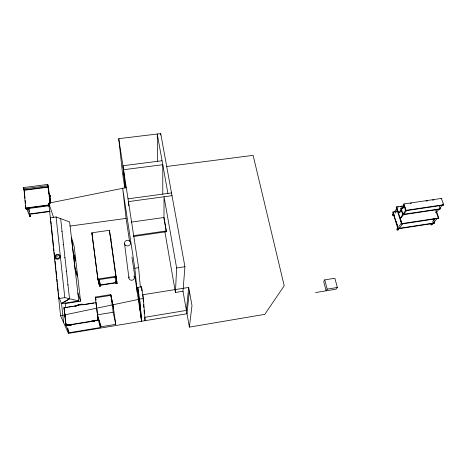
<?xml version="1.0" encoding="UTF-8"?>
<svg xmlns="http://www.w3.org/2000/svg" width="467" height="467" viewBox="0 0 467 467"><rect width="100%" height="100%" fill="white"/><g stroke="black" fill="none" stroke-linecap="round" stroke-linejoin="round"><path stroke-width="0.7" d="M133.399 236.506L166.322 231.737L166.328 230.949L163.981 217.494L131.227 222.123M78.03 304.723L78.112 305.465L78.007 304.688L82.18 304.064L82.268 304.805M124.765 187.676L122.395 172.195L118.741 138.664L160.724 133.603L184.92 266.704L182.994 291.25L175.429 292.465L176.625 267.982L164.04 196.765L163.981 218.311L166.322 231.737M29.66 215.882C29.754 217.027 31.312 215.591 30.075 215.526M97.912 319.784L97.574 315.604M143.019 297.572L142.791 294.753L188.691 287.433L186.409 310.415L144.618 317.309L145.132 320.671L143.351 298.401L141.554 286.732L137.794 287.322L139.972 310.479M189.345 291.023L186.998 313.731L68.427 333.397L60.552 315.768L48.79 203.151L126.283 187.6M166.678 166.491L253.114 155.353L284.205 285.775L264.801 314.344L189.38 327.116L191.984 305.541L188.691 287.433M64.271 307.905L64.551 307.881M28.464 208.159L28.02 209.105L26.666 209.286L26.327 208.445M324.752 279.885L323.713 281.589L326.129 290.807L327.192 289.149L324.752 279.885L334.862 278.233L337.349 287.468L336.222 289.131L315.523 292.57M435.956 212.006L435.629 212.538L436.376 212.263M405.73 210.162L400.528 217.803L401.235 217.768L406.506 210.518M401.235 217.768L401.182 217.377M404.083 205.077L398.865 212.736L399.565 212.829L399.501 212.327M397.983 211.207L393.033 211.942L392.765 212.333L397.983 228.836L434.363 223.279L434.678 222.899L433.294 218.825M435.956 209.771L438.787 218.025L438.46 218.41L401.567 224.008L396.232 207.301L396.506 206.904L403.686 205.848M392.449 214.715L393.272 213.524M394.101 212.333L396.582 208.755M395.187 213.197L397.68 209.63M405.286 207.412L401.007 208.048L400.721 208.451L402.752 214.773L439.961 209.216L440.293 208.813L439.208 205.69M403.902 203.933L403.611 204.353L405.683 210.74L443.311 205.153L443.65 204.739L441.449 198.434L403.902 203.933L405.981 210.325L405.683 210.74M399.641 212.765L401.246 210.512M402.449 208.819L404.457 205.994M402.752 214.773L403.044 214.376L440.293 208.813M396.979 229.075L397.831 227.925M398.684 226.775L401.235 223.325M397.983 228.836L398.258 228.462L434.678 222.899M401.567 224.008L401.853 223.623L438.787 218.025M398.071 229.951L398.923 228.801M399.781 227.657L402.776 223.64M441.111 198.849L441.449 198.434M436.324 212.497L442.774 204.645M432.582 221.767L434.812 219.093M431.893 224.773L432.792 223.705M433.685 222.636L437.264 218.369M433.796 222.928L432.535 222.957M400.476 217.412L400.873 217.272M61.107 303.626L69.53 298.792L60.657 218.69L60.214 218.603M63.594 322.814L61.568 303.667L69.53 298.792M60.552 315.768L143.351 298.401M140.882 316.451L141.6 321.261L139.569 299.008L137.794 287.322M327.192 289.149L337.349 287.468M113.253 306.673L110.796 294.636L95.262 297.094L97.492 314.799L100.907 326.801L115.769 324.337L113.224 306.434M99.5 320.485L100.393 327.548L69.244 332.714L65.847 324.974L64.493 312.75A9.597 0.841 82.3 0 1 64.358 311.366L64.032 307.566L65.158 317.583M138.717 292.628L137.339 292.856L134.829 268.251L122.663 188.078L126.096 218.41L129.552 241.316M97.492 314.799L113.177 312.248L115.769 324.337M66.355 325.014L70.815 324.314L71.124 325.242L70.044 325.417L69.741 324.524L70.044 325.417M94.678 321.407L94.433 320.444L94.678 321.407L93.616 321.582L93.359 320.619L95.653 320.228M66.215 325.184L70.032 324.507M91.415 321.068L92.851 320.835M94.252 320.537L95.723 320.362M69.828 324.717L65.993 325.341L65.765 323.228M70.908 324.536L93.429 320.847M94.311 320.677L98.239 320.058M94.567 321.039L93.488 321.173L98.257 320.134L96.593 307.59A9.527 0.414 82 0 1 96.424 306.224L95.992 302.482M65.345 319.072L66.022 325.417L70.984 324.904M93.359 320.619L93.581 321.331L94.649 321.156M111.128 299.189C111.911 298.652 111.911 299.785 111.152 299.557L111.718 299.23M78.065 305.336L82.221 304.671M64.102 307.7L78.298 305.441M82.554 304.758L96.004 302.622M64.662 307.7L64.137 307.782L64.662 312.721M65.911 307.519L67.517 307.245M68.76 307.064L70.371 306.79M71.603 306.609L73.226 306.334M74.451 306.159L78.007 305.587M83.214 304.741L93.92 303.03M75.193 306.124L76.611 305.897M83.727 304.764L85.146 304.537M112.185 301.513L111.642 301.781L112.22 301.729L112.115 301.069M61.154 303.731L78.777 300.941L69.612 221.936L56.087 216.957L50.512 217.721L50.74 219.887M65.211 303.585L80.575 301.145L77.837 277.737L75.047 268.974M110.796 238.544L110.912 239.361L109.389 230.301L91.871 232.799L97.831 279.091L99.594 286.277L100.615 286.119L100.493 285.191M100.615 286.119L100.411 285.273L115.874 282.868L116.026 283.72L117.094 283.551L110.679 238.007M78.777 300.941L64.802 297.637L58.97 298.553L58.819 297.111M114.981 277.17L99.045 279.628L100.323 284.934L115.939 282.512L115.81 281.578L116.756 281.432L115.816 276.079M176.625 267.982L184.92 266.704M134.829 268.251L138.617 267.673L118.741 138.664M398.421 228.17L399.84 227.949M97.831 279.091L115.822 276.318L117.094 283.551M396.232 207.301L398.38 206.986M400.534 206.671L401.97 206.461M396.366 211.796L397.814 211.58M405.981 210.325L443.65 204.739M410.102 203.402L411.544 203.186M425.968 201.073L427.41 200.863M432.46 200.121L433.901 199.911M54.639 257.159L57.488 256.739M133.323 235.724L166.328 230.949M128.011 198.831L171.512 192.935M49.963 211.16L29.322 213.968L28.802 208.282M29.462 214.312L50.086 211.51M172.008 195.679L128.437 201.61L128.869 205.877M69.98 226.069L126.096 218.41M48.982 205.766L25.942 208.866L25.667 208.031L49.473 204.832M25.732 208.352L49.525 205.147M25.667 208.031L24.074 190.267L23.35 187.594L47.71 184.442L48.434 186.701L50.127 202.771M23.589 188.843L47.932 185.685L50.045 203.361M23.998 189.894L48.27 186.742M24.074 190.308L48.34 187.15M162.055 160.741L122.909 165.727L125.279 188.131M50.208 195.691L50.675 196.204L49.905 196.327M50.22 195.79L50.588 196.093L50.132 196.344M30.086 215.631L30.367 216.098L29.777 215.97M67.534 284.847L67.989 284.899M66.022 271.169L66.477 271.228M64.534 257.714L64.989 257.778M63.068 244.469L63.524 244.539M61.632 231.434L62.076 231.509M65.841 322.907L66.291 325.184M47.85 205.55L48.912 206.291M48.253 188.907L48.463 189.123L48.346 187.985M58.533 296.44L61.568 303.667M71.124 325.242L70.815 324.314M26.689 208.702L29.684 216.087M23.35 187.594L24.01 189.281M442.874 203.892L443.311 205.153M435.869 210.85L438.46 218.41M77.837 293.037L80.575 301.145M48.79 203.151L53.6 217.552M48.959 193.034L49.169 193.677M401.007 208.048L403.044 214.376M397.02 208.34L398.118 211.79M400.324 218.69L401.871 223.524M396.506 206.904L401.853 223.623M393.319 212.678L394.399 216.087M396.127 221.539L397.201 224.948M393.033 211.942L398.258 228.462M100.393 327.548L98.012 318.844M95.933 299.948L95.361 297.841L110.895 295.383L113.58 308.226M95.262 297.094L96.033 299.907M97.708 278.139L99.594 286.277M99.08 279.342L100.323 284.934M91.871 232.799L92.18 234.165M91.976 233.64L97.883 278.84M92.466 235.777L92.77 237.119M167.922 193.42L157.256 134.017L157.642 161.203M114.97 276.896L115.939 282.512M182.994 291.25L189.38 327.116M47.71 184.442L47.932 185.685M164.95 232.058L175.429 292.465M131.933 257.066L141.624 321.255M109.389 230.301L115.822 276.318M115.898 282.792L116.026 283.72M110.796 294.636L113.177 312.248M98.998 282.728L99.267 284.496M124.514 243.5L128.927 278.069M100.551 323.981L100.907 326.801M97.422 315.616L97.661 317.624M93.488 321.173L70.984 324.816M56.087 216.957L64.802 297.637M65.152 303.03L65.619 307.368M67.878 328.336L68.427 333.397M66.501 324.828L66.553 325.33M64.563 309.452L64.709 310.853M64.405 309.452L64.709 312.283M64.89 313.777L65.164 316.533M65.386 318.657L65.649 320.858M64.814 314.133L65.117 316.953M65.31 318.99L65.614 321.816M49.718 194.395L50.611 202.853M125.413 187.652L123.527 169.731L162.767 164.699L162.79 194.219M49.601 194.027L50.57 203.203M50.891 221.329L51.195 224.218M51.341 225.66L53.536 246.588M53.682 248.035L53.985 250.919M54.137 252.367L54.89 259.582M55.042 261.024L55.871 268.963M56.022 270.405L56.781 277.626M56.927 279.068L57.231 281.951M57.383 283.399L58.212 291.338M58.363 292.78L58.667 295.664M139.569 299.008L141.694 321.243M28.872 207.92L29.199 211.475M24.231 189.841L24.547 193.361M24.669 194.768L24.99 198.288M25.177 200.401L25.434 203.221M25.621 205.34L25.942 208.866M138.617 267.673L140.339 287.223M141.554 286.732L141.915 291.075M143.13 298.985L143.357 301.805M143.591 304.624L143.818 307.444M144.046 310.263L144.332 313.789M160.724 133.603L160.73 135.033M133.836 276.108A2.744 2.545 -10.8 0 1 133.644 279.394A2.744 2.545 -10.8 0 1 130.147 279.873A2.744 2.545 -10.8 0 1 129.131 276.756M393.523 215.573A0.695 0.59 30.4 0 1 392.694 215.655A0.695 0.59 30.4 0 1 392.344 214.89A0.695 0.59 30.4 0 1 393.056 214.546M398.141 229.338A0.701 0.601 31.9 0 1 397.686 230.138A0.701 0.601 31.9 0 1 396.851 229.472A0.701 0.601 31.9 0 1 397.598 228.906M432.004 224.329A0.695 0.584 33.3 0 1 431.578 224.948A0.695 0.584 33.3 0 1 430.772 224.563A0.695 0.584 33.3 0 1 430.918 223.804M54.884 256.155A2.749 2.452 -17.3 0 1 59.327 254.807A2.749 2.452 -17.3 0 1 58.538 258.963A2.749 2.452 -17.3 0 1 54.762 256.803M50.173 196.438L50.594 196.467L50.173 196.438M30.046 216.268L30.472 216.262L30.046 216.268M77.691 276.522L75.018 268.093L73.301 253.318L76.01 262.121L77.691 276.522M75.841 260.691L73.132 251.847L71.451 237.359L74.183 246.553L75.841 260.691M125.676 245.368A3.1 2.82 -7.4 0 0 130.649 243.441A3.1 2.82 -7.4 0 0 126.434 240.511A3.1 2.82 -7.4 0 0 125.676 245.368M56.7 258.362A1.926 1.716 -17.3 0 0 59.391 256.459A1.926 1.716 -17.3 0 0 56.379 255.396A1.926 1.716 -17.3 0 0 56.7 258.362"/></g></svg>
